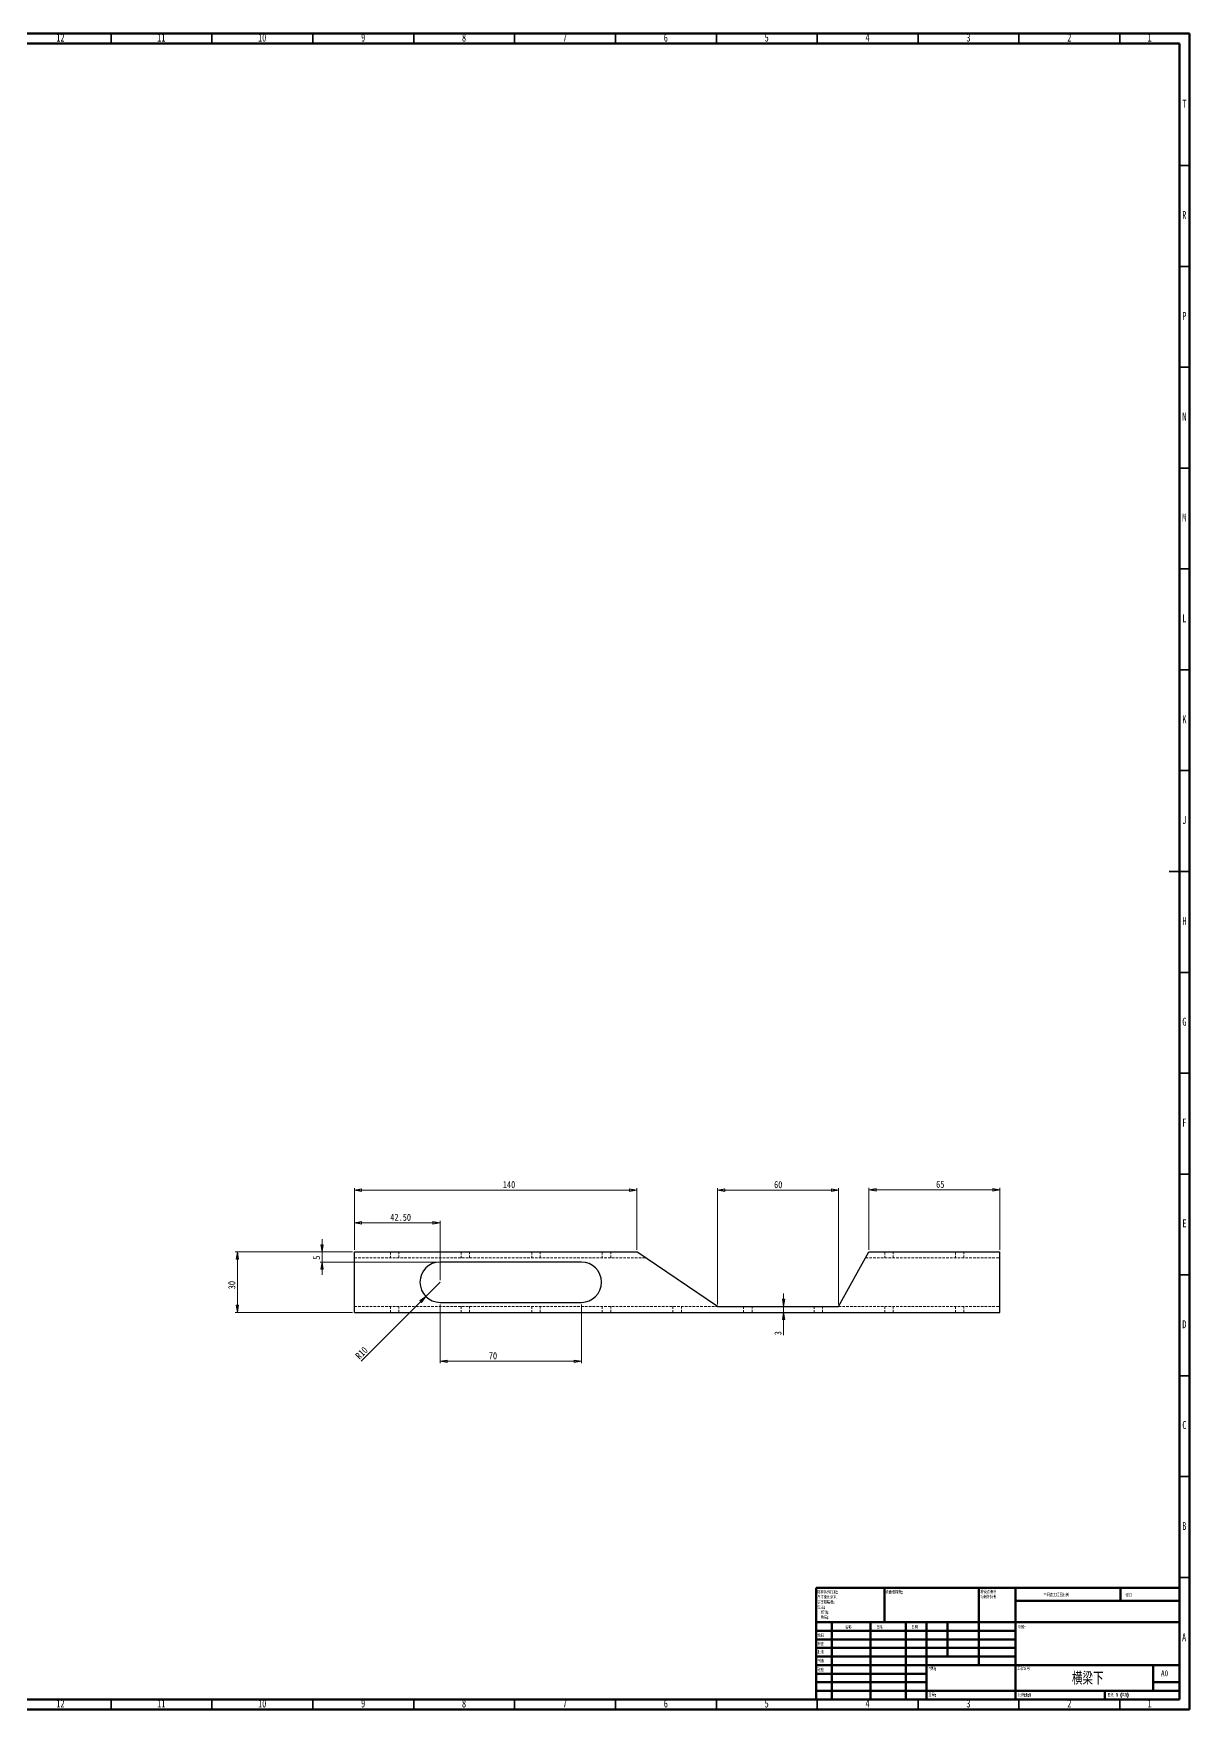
# Model space of a CAD drawing. Header units: millimetres. Extents: x 15 to 1184, y 5 to 836.
# Drawn here: x 611 to 1184, y 5 to 836 of the extents above; entities that cross this region are included whole.
import ezdxf

# ---------------------------------------------------------------- set-up
doc = ezdxf.new("R2010")
doc.units = ezdxf.units.MM
doc.linetypes.add('HIDDEN', pattern=[1.905, 1.27, -0.635])
doc.styles.add('SLDTEXTSTYLE0', font='TXT', dxfattribs={"width": 0.75})
doc.styles.add('SLDTEXTSTYLE1', font='TXT', dxfattribs={"width": 0.75, "bigfont": 'bigfont'})
doc.styles.add('SLDTEXTSTYLE2', font='TXT', dxfattribs={"width": 0.694444, "bigfont": 'bigfont'})
doc.dimstyles.new('SLDDIMSTYLE0', dxfattribs={"dimtxt": 3.5, "dimasz": 3.556, "dimexe": 0, "dimexo": 0.0625, "dimgap": 0.875, "dimtad": 1, "dimrnd": 1e-09, "dimzin": 12, "dimdsep": 46, "dimtxsty": 'SLDTEXTSTYLE0', "dimblk1": 'CLOSED', "dimblk2": 'CLOSED', "dimsah": 1, "dimcen": 0.09, "dimadec": 0, "dimazin": 3, "dimtfac": 1, "dimtofl": 0, "dimtmove": 0, "dimatfit": 3, "dimldrblk": 'CLOSED', "dimfxl": 1, "dimfrac": 2, "dimtolj": 1, "dimtzin": 12, "dimarcsym": 0})
doc.dimstyles.new('SLDDIMSTYLE1', dxfattribs={"dimtxt": 3.5, "dimasz": 3.556, "dimexe": 0, "dimexo": 0.0625, "dimgap": 0.875, "dimtad": 1, "dimrnd": 1e-09, "dimzin": 12, "dimdsep": 46, "dimtxsty": 'SLDTEXTSTYLE0', "dimblk1": 'CLOSED', "dimblk2": 'CLOSED', "dimsah": 1, "dimcen": 0.09, "dimadec": 0, "dimazin": 3, "dimtfac": 1, "dimtmove": 0, "dimatfit": 0, "dimldrblk": 'CLOSED', "dimfxl": 1, "dimfrac": 2, "dimtolj": 1, "dimtzin": 12, "dimarcsym": 0})
doc.dimstyles.new('SLDDIMSTYLE2', dxfattribs={"dimtxt": 3.5, "dimasz": 3.556, "dimexe": 0, "dimexo": 0.0625, "dimgap": 0.875, "dimtad": 1, "dimrnd": 1e-09, "dimzin": 12, "dimdsep": 46, "dimtxsty": 'SLDTEXTSTYLE0', "dimblk1": 'CLOSED', "dimblk2": 'CLOSED', "dimsah": 1, "dimcen": 0, "dimadec": 0, "dimazin": 3, "dimtfac": 1, "dimtofl": 0, "dimtmove": 0, "dimatfit": 3, "dimldrblk": 'CLOSED', "dimfxl": 1, "dimfrac": 2, "dimtolj": 1, "dimtzin": 12, "dimarcsym": 0})
doc.dimstyles.new('SLDDIMSTYLE3', dxfattribs={"dimtxt": 3.5, "dimasz": 3.556, "dimexe": 0, "dimexo": 0.0625, "dimgap": 0.875, "dimtad": 1, "dimrnd": 1e-09, "dimzin": 4, "dimdsep": 46, "dimtxsty": 'SLDTEXTSTYLE0', "dimblk1": 'CLOSED', "dimblk2": 'CLOSED', "dimsah": 1, "dimcen": 0.09, "dimadec": 0, "dimazin": 1, "dimtfac": 1, "dimtofl": 0, "dimtmove": 0, "dimatfit": 3, "dimldrblk": 'CLOSED', "dimfxl": 1, "dimfrac": 2, "dimtolj": 1, "dimtzin": 12, "dimarcsym": 0})

# ---------------------------------------------------------------- blocks, each defined once
blk = doc.blocks.new('SW_NOTE_0')
at = {"color": 0, "linetype": 'Continuous', "lineweight": 0, "char_height": 1.5, "attachment_point": 1, "style": 'SLDTEXTSTYLE1'}
for s, insert in [('\\M+18F9C\\M+194F1另\\M+18A4F\\M+18E77\\M+192E8:', (0, 1.93)), ('\\M+1955C\\M+196CA\\M+19165糙\\M+19378:', (0, -3.07)), ('\\M+18EDA\\M+190A1\\M+18E67\\M+19770\\M+19F7C\\M+195C4', (0, -0.57)), ('\\M+18CF6\\M+18DB7:', (0, -5.57)), ('线\\M+190AB:', (1.69, -8.07)), ('\\M+18A70\\M+19378:', (1.69, -10.57))]:
    blk.add_mtext(s, dxfattribs=dict(at, insert=insert))
blk = doc.blocks.new('SW_NOTE_1')
at = {"color": 0, "linetype": 'Continuous', "lineweight": 0, "char_height": 1.5, "attachment_point": 1, "style": 'SLDTEXTSTYLE1'}
for s, insert in [('\\M+18FAB锐边\\M+190B4\\M+18F9C', (0, 1.93)), ('\\M+196D1\\M+18E68\\M+19BF3\\M+190DC\\M+19266', (0, -0.57))]:
    blk.add_mtext(s, dxfattribs=dict(at, insert=insert))
blk = doc.blocks.new('_Closed')
at = {"color": 0, "linetype": 'ByBlock', "lineweight": -2}
for p, q in [((-1, 0.166667), (0, 0)), ((-1, 0.166667), (-1, -0.166667)), ((0, 0), (-1, -0.166667)), ((0, 0), (-1, 0))]:
    blk.add_line(p, q, dxfattribs=at)
blk = doc.blocks.new('_D_18')
at = {"color": 7, "linetype": 'Continuous', "lineweight": 18}
for p, q in [((769.09, 231.87), (711.09, 231.87)), ((712.09, 201.87), (712.09, 231.87)), ((769.09, 201.87), (711.09, 201.87))]:
    blk.add_line(p, q, dxfattribs=at)
at = {"color": 7, "linetype": 'Continuous', "lineweight": 18, "xscale": 3.556, "yscale": 3.556}
for p, rotation in [((712.09, 231.87, -15), 90), ((712.09, 201.87, -15), 270)]:
    blk.add_blockref('_Closed', p, dxfattribs=dict(at, rotation=rotation))
at = {"color": 7, "linetype": 'Continuous', "lineweight": 18, "insert": (707.58, 213.37), "char_height": 3.5, "attachment_point": 1, "rotation": 90, "style": 'SLDTEXTSTYLE0'}
blk.add_mtext('30', dxfattribs=at)
blk = doc.blocks.new('_D_19')
at = {"color": 7, "linetype": 'Continuous', "lineweight": 18}
for p, q in [((770.09, 232.87), (770.09, 263.5)), ((770.09, 262.5), (910.09, 262.5)), ((910.09, 232.87), (910.09, 263.5))]:
    blk.add_line(p, q, dxfattribs=at)
at = {"color": 7, "linetype": 'Continuous', "lineweight": 18, "xscale": 3.556, "yscale": 3.556, "rotation": 180}
blk.add_blockref('_Closed', (770.09, 262.5, -15), dxfattribs=at)
at = {"color": 7, "linetype": 'Continuous', "lineweight": 18, "xscale": 3.556, "yscale": 3.556}
blk.add_blockref('_Closed', (910.09, 262.5, -15), dxfattribs=at)
at = {"color": 7, "linetype": 'Continuous', "lineweight": 18, "insert": (843.67, 267.01), "char_height": 3.5, "attachment_point": 1, "style": 'SLDTEXTSTYLE0'}
blk.add_mtext('140', dxfattribs=at)
blk = doc.blocks.new('_D_20')
at = {"color": 7, "linetype": 'Continuous', "lineweight": 18}
for p, q in [((950.09, 205.87), (950.09, 263.5)), ((950.09, 262.5), (1010.09, 262.5)), ((1010.09, 205.87), (1010.09, 263.5))]:
    blk.add_line(p, q, dxfattribs=at)
at = {"color": 7, "linetype": 'Continuous', "lineweight": 18, "xscale": 3.556, "yscale": 3.556, "rotation": 180}
blk.add_blockref('_Closed', (950.09, 262.5, -15), dxfattribs=at)
at = {"color": 7, "linetype": 'Continuous', "lineweight": 18, "xscale": 3.556, "yscale": 3.556}
blk.add_blockref('_Closed', (1010.09, 262.5, -15), dxfattribs=at)
at = {"color": 7, "linetype": 'Continuous', "lineweight": 18, "insert": (978.13, 267.01), "char_height": 3.5, "attachment_point": 1, "style": 'SLDTEXTSTYLE0'}
blk.add_mtext('60', dxfattribs=at)
blk = doc.blocks.new('_D_21')
at = {"color": 7, "linetype": 'Continuous', "lineweight": 18}
for p, q in [((1025.09, 232.87), (1025.09, 263.65)), ((1025.09, 262.65), (1090.09, 262.65)), ((1090.09, 232.87), (1090.09, 263.65))]:
    blk.add_line(p, q, dxfattribs=at)
at = {"color": 7, "linetype": 'Continuous', "lineweight": 18, "xscale": 3.556, "yscale": 3.556, "rotation": 180}
blk.add_blockref('_Closed', (1025.09, 262.65, -15), dxfattribs=at)
at = {"color": 7, "linetype": 'Continuous', "lineweight": 18, "xscale": 3.556, "yscale": 3.556}
blk.add_blockref('_Closed', (1090.09, 262.65, -15), dxfattribs=at)
at = {"color": 7, "linetype": 'Continuous', "lineweight": 18, "insert": (1058.45, 267.17), "char_height": 3.5, "attachment_point": 1, "style": 'SLDTEXTSTYLE0'}
blk.add_mtext('65', dxfattribs=at)
blk = doc.blocks.new('_D_22')
at = {"color": 7, "linetype": 'Continuous', "lineweight": 18}
for p, q in [((982.81, 204.87), (982.81, 211.22)), ((982.81, 204.87), (982.81, 201.87)), ((982.81, 201.87), (982.81, 190.57))]:
    blk.add_line(p, q, dxfattribs=at)
at = {"color": 7, "linetype": 'Continuous', "lineweight": 18, "xscale": 3.556, "yscale": 3.556}
for p, rotation in [((982.81, 204.87, -15), 270), ((982.81, 201.87, -15), 90)]:
    blk.add_blockref('_Closed', p, dxfattribs=dict(at, rotation=rotation))
at = {"color": 7, "linetype": 'Continuous', "lineweight": 18, "insert": (978.3, 190.57), "char_height": 3.5, "attachment_point": 1, "rotation": 90, "style": 'SLDTEXTSTYLE0'}
blk.add_mtext('3', dxfattribs=at)
blk = doc.blocks.new('_D_23')
at = {"color": 7, "linetype": 'Continuous', "lineweight": 18}
for q in [(812.59, 216.87), (773.41, 177.68)]:
    blk.add_line((805.52, 209.8), q, dxfattribs=at)
at = {"color": 7, "linetype": 'Continuous', "lineweight": 18, "xscale": 3.556, "yscale": 3.556, "rotation": 45}
blk.add_blockref('_Closed', (805.52, 209.8, -15), dxfattribs=at)
at = {"color": 7, "linetype": 'Continuous', "lineweight": 18, "insert": (770.22, 180.87), "char_height": 3.5, "attachment_point": 1, "rotation": 45, "style": 'SLDTEXTSTYLE0'}
blk.add_mtext('R10', dxfattribs=at)
blk = doc.blocks.new('_D_24')
at = {"color": 7, "linetype": 'Continuous', "lineweight": 18}
for p, q in [((812.59, 205.87), (812.59, 176.64)), ((882.59, 205.87), (882.59, 176.64)), ((812.59, 177.64), (882.59, 177.64))]:
    blk.add_line(p, q, dxfattribs=at)
at = {"color": 7, "linetype": 'Continuous', "lineweight": 18, "xscale": 3.556, "yscale": 3.556, "rotation": 180}
blk.add_blockref('_Closed', (812.59, 177.64, -15), dxfattribs=at)
at = {"color": 7, "linetype": 'Continuous', "lineweight": 18, "xscale": 3.556, "yscale": 3.556}
blk.add_blockref('_Closed', (882.59, 177.64, -15), dxfattribs=at)
at = {"color": 7, "linetype": 'Continuous', "lineweight": 18, "insert": (836.73, 182.15), "char_height": 3.5, "attachment_point": 1, "style": 'SLDTEXTSTYLE0'}
blk.add_mtext('70', dxfattribs=at)
blk = doc.blocks.new('_D_25')
at = {"color": 7, "linetype": 'Continuous', "lineweight": 18}
for p, q in [((754.09, 231.87), (754.09, 238.22)), ((769.09, 231.87), (753.09, 231.87)), ((811.59, 226.87), (753.09, 226.87)), ((754.09, 226.87), (754.09, 231.87)), ((754.09, 226.87), (754.09, 220.52))]:
    blk.add_line(p, q, dxfattribs=at)
at = {"color": 7, "linetype": 'Continuous', "lineweight": 18, "xscale": 3.556, "yscale": 3.556}
for p, rotation in [((754.09, 231.87, -15), 270), ((754.09, 226.87, -15), 90)]:
    blk.add_blockref('_Closed', p, dxfattribs=dict(at, rotation=rotation))
at = {"color": 7, "linetype": 'Continuous', "lineweight": 18, "insert": (749.58, 227.99), "char_height": 3.5, "attachment_point": 1, "rotation": 90, "style": 'SLDTEXTSTYLE0'}
blk.add_mtext('5', dxfattribs=at)
blk = doc.blocks.new('_D_26')
at = {"color": 7, "linetype": 'Continuous', "lineweight": 18}
for p, q in [((770.09, 232.87), (770.09, 247.31)), ((812.59, 246.31), (770.09, 246.31)), ((812.59, 217.87), (812.59, 247.31))]:
    blk.add_line(p, q, dxfattribs=at)
at = {"color": 7, "linetype": 'Continuous', "lineweight": 18, "xscale": 3.556, "yscale": 3.556, "rotation": 180}
blk.add_blockref('_Closed', (770.09, 246.31, -15), dxfattribs=at)
at = {"color": 7, "linetype": 'Continuous', "lineweight": 18, "xscale": 3.556, "yscale": 3.556}
blk.add_blockref('_Closed', (812.59, 246.31, -15), dxfattribs=at)
at = {"color": 7, "linetype": 'Continuous', "lineweight": 18, "insert": (787.91, 250.82), "char_height": 3.5, "attachment_point": 1, "style": 'SLDTEXTSTYLE0'}
blk.add_mtext('42.50', dxfattribs=at)

msp = doc.modelspace()

# ---------------------------------------------------------------- linework, layer by layer
at = {"color": 7, "linetype": 'Continuous', "lineweight": 70}
for p, q in [((15, 836), (1184, 836)), ((20, 831), (1179, 831)), ((1179, 831), (1179, 10)), ((1184, 836), (1184, 5)), ((1179, 10), (20, 10)), ((1184, 5), (15, 5))]:
    msp.add_line(p, q, dxfattribs=at)
at = {"color": 7, "linetype": 'Continuous', "lineweight": 35}
for p, q in [((649.5, 831), (649.5, 836)), ((699.5, 831), (699.5, 836)), ((749.5, 831), (749.5, 836)), ((799.5, 831), (799.5, 836)), ((849.5, 831), (849.5, 836)), ((899.5, 831), (899.5, 836)), ((949.5, 831), (949.5, 836)), ((999.5, 831), (999.5, 836)), ((1049.5, 831), (1049.5, 836)), ((1099.5, 831), (1099.5, 836)), ((1149.5, 831), (1149.5, 836)), ((1179, 770.5), (1184, 770.5)), ((1179, 720.5), (1184, 720.5)), ((1179, 670.5), (1184, 670.5)), ((1179, 620.5), (1184, 620.5)), ((1179, 570.5), (1184, 570.5)), ((1179, 520.5), (1184, 520.5)), ((1179, 470.5), (1184, 470.5)), ((1184, 420.5), (1174, 420.5)), ((1179, 420.5), (1184, 420.5)), ((1179, 370.5), (1184, 370.5)), ((1179, 320.5), (1184, 320.5)), ((1179, 270.5), (1184, 270.5)), ((1179, 220.5), (1184, 220.5)), ((1179, 170.5), (1184, 170.5)), ((1179, 120.5), (1184, 120.5)), ((1179, 70.5), (1184, 70.5)), ((649.5, 10), (649.5, 5)), ((699.5, 10), (699.5, 5)), ((749.5, 10), (749.5, 5)), ((799.5, 10), (799.5, 5)), ((849.5, 10), (849.5, 5)), ((899.5, 10), (899.5, 5)), ((949.5, 10), (949.5, 5)), ((999.5, 10), (999.5, 5)), ((1049.5, 10), (1049.5, 5)), ((1099.5, 10), (1099.5, 5)), ((1149.5, 10), (1149.5, 5))]:
    msp.add_line(p, q, dxfattribs=at)
at = {"color": 7, "linetype": 'Continuous', "lineweight": 25}
for p, q in [((770.092, 201.868), (770.092, 231.868)), ((770.092, 231.868), (910.092, 231.868)), ((882.592, 226.868), (812.592, 226.868)), ((950.092, 204.868), (910.092, 231.868)), ((1010.092, 204.868), (1025.092, 231.868)), ((1025.092, 231.868), (1090.092, 231.868)), ((1090.092, 201.868), (1090.092, 231.868)), ((770.092, 201.868), (1090.092, 201.868)), ((812.592, 206.868), (882.592, 206.868)), ((950.092, 204.868), (1010.092, 204.868))]:
    msp.add_line(p, q, dxfattribs=at)
at = {"color": 7, "linetype": 'HIDDEN', "lineweight": 18}
for p, q in [((770.092, 228.868), (914.537, 228.868)), ((787.992, 231.868), (787.992, 228.868)), ((792.192, 228.868), (792.192, 231.868)), ((822.992, 231.868), (822.992, 228.868)), ((827.192, 228.868), (827.192, 231.868)), ((857.992, 231.868), (857.992, 228.868)), ((862.192, 228.868), (862.192, 231.868)), ((892.992, 231.868), (892.992, 228.868)), ((897.192, 228.868), (897.192, 231.868)), ((1023.426, 228.868), (1090.092, 228.868)), ((1032.992, 231.868), (1032.992, 228.868)), ((1037.192, 228.868), (1037.192, 231.868)), ((1067.992, 231.868), (1067.992, 228.868)), ((1072.192, 228.868), (1072.192, 231.868)), ((770.092, 204.868), (950.092, 204.868)), ((787.992, 204.868), (787.992, 201.868)), ((792.192, 201.868), (792.192, 204.868)), ((822.992, 204.868), (822.992, 201.868)), ((827.192, 201.868), (827.192, 204.868)), ((857.992, 204.868), (857.992, 201.868)), ((862.192, 201.868), (862.192, 204.868)), ((892.992, 204.868), (892.992, 201.868)), ((897.192, 201.868), (897.192, 204.868)), ((927.992, 204.868), (927.992, 201.868)), ((932.192, 201.868), (932.192, 204.868)), ((962.992, 204.868), (962.992, 201.868)), ((967.192, 201.868), (967.192, 204.868)), ((997.992, 204.868), (997.992, 201.868)), ((1002.192, 201.868), (1002.192, 204.868)), ((1010.092, 204.868), (1090.092, 204.868)), ((1032.992, 204.868), (1032.992, 201.868)), ((1037.192, 201.868), (1037.192, 204.868)), ((1067.992, 204.868), (1067.992, 201.868)), ((1072.192, 201.868), (1072.192, 204.868))]:
    msp.add_line(p, q, dxfattribs=at)
at = {"color": 7, "linetype": 'Continuous', "lineweight": 50}
for p, q in [((999, 65.25), (1179, 65.25)), ((999, 65.25), (999, 10)), ((1032.8, 48.25), (1032.8, 65.25)), ((1079.6, 65.25), (1079.6, 27)), ((1097.8, 65.25), (1097.8, 10)), ((1179, 58.875), (1097.8, 58.875)), ((1149.8, 58.875), (1149.8, 65.25)), ((1179, 48.25), (999, 48.25)), ((1097.8, 44), (999, 44)), ((1006.8, 48.25), (1006.8, 10)), ((1025.991, 48.25), (1025.991, 10)), ((1043.399, 48.25), (1043.399, 10)), ((1053.6, 10), (1053.6, 48.25)), ((1064, 31.25), (1064, 48.25)), ((1097.8, 39.75), (999, 39.75)), ((1097.8, 35.5), (999, 35.5)), ((1097.8, 31.25), (999, 31.25)), ((1053.6, 27), (999, 27)), ((1053.6, 27), (1179, 27)), ((1166, 14.25), (1166, 27)), ((1053.6, 22.75), (999, 22.75)), ((1053.6, 18.5), (999, 18.5)), ((1179, 18.5), (1166, 18.5)), ((999, 14.25), (1179, 14.25)), ((1142, 10), (1142, 14.25))]:
    msp.add_line(p, q, dxfattribs=at)
at = {"color": 7, "linetype": 'Continuous', "lineweight": 25}
for centre, start, end in [((812.592, 216.868), 90, 270), ((882.592, 216.868), 270, 90)]:
    msp.add_arc(centre, 10, start, end, dxfattribs=at)

# ---------------------------------------------------------------- block references
at = {"color": 7, "linetype": 'Continuous', "lineweight": 0}
for name, p in [('SW_NOTE_0', (999.594, 61.987)), ('SW_NOTE_1', (1080.309, 62.069))]:
    msp.add_blockref(name, p, dxfattribs=at)

# ---------------------------------------------------------------- texts
for s, insert, char_height, attachment_point, style in [('12', (624.42, 835.968), 3.9688, 2, 'SLDTEXTSTYLE0'), ('11', (674.42, 835.968), 3.9688, 2, 'SLDTEXTSTYLE0'), ('10', (724.42, 835.968), 3.9688, 2, 'SLDTEXTSTYLE0'), ('9', (774.46, 835.968), 3.969, 2, 'SLDTEXTSTYLE0'), ('8', (824.46, 835.968), 3.969, 2, 'SLDTEXTSTYLE0'), ('7', (874.46, 835.968), 3.969, 2, 'SLDTEXTSTYLE0'), ('6', (924.46, 835.968), 3.969, 2, 'SLDTEXTSTYLE0'), ('5', (974.46, 835.968), 3.969, 2, 'SLDTEXTSTYLE0'), ('4', (1024.46, 835.968), 3.969, 2, 'SLDTEXTSTYLE0'), ('3', (1074.46, 835.968), 3.969, 2, 'SLDTEXTSTYLE0'), ('2', (1124.46, 835.968), 3.969, 2, 'SLDTEXTSTYLE0'), ('1', (1164.21, 835.968), 3.969, 2, 'SLDTEXTSTYLE0'), ('T', (1181.488, 803.218), 3.969, 2, 'SLDTEXTSTYLE0'), ('R', (1181.444, 748.024), 3.969, 2, 'SLDTEXTSTYLE0'), ('P', (1181.485, 697.968), 3.969, 2, 'SLDTEXTSTYLE0'), ('N', (1181.464, 648.024), 3.969, 2, 'SLDTEXTSTYLE0'), ('M', (1181.362, 597.968), 3.969, 2, 'SLDTEXTSTYLE0'), ('L', (1181.455, 548.024), 3.969, 2, 'SLDTEXTSTYLE0'), ('K', (1181.489, 497.968), 3.969, 2, 'SLDTEXTSTYLE0'), ('J', (1181.465, 448.024), 3.969, 2, 'SLDTEXTSTYLE0'), ('H', (1181.49, 397.968), 3.969, 2, 'SLDTEXTSTYLE0'), ('G', (1181.487, 348.024), 3.969, 2, 'SLDTEXTSTYLE0'), ('F', (1181.458, 297.968), 3.969, 2, 'SLDTEXTSTYLE0'), ('E', (1181.508, 248.024), 3.969, 2, 'SLDTEXTSTYLE0'), ('D', (1181.453, 197.968), 3.969, 2, 'SLDTEXTSTYLE0'), ('C', (1181.459, 148.024), 3.969, 2, 'SLDTEXTSTYLE0'), ('B', (1181.471, 97.968), 3.969, 2, 'SLDTEXTSTYLE0'), ('\\M+1955C\\M+196CA\\M+19165糙\\M+19378:', (1033.371, 63.919), 1.5, 1, 'SLDTEXTSTYLE1'), ('\\M+19573调\\M+190AE\\M+18D48\\M+192F6图\\M+194E4\\M+197E1', (1111.615, 62.533), 1.5, 1, 'SLDTEXTSTYLE1'), ('\\M+18F43订', (1152.328, 62.335), 1.5, 1, 'SLDTEXTSTYLE1'), ('绘\\M+190A7', (999.685, 42.43), 1.5, 1, 'SLDTEXTSTYLE1'), ('\\M+196BC\\M+18FCC', (1013.322, 46.501), 1.5, 1, 'SLDTEXTSTYLE1'), ('签\\M+196BC', (1029.034, 46.562), 1.5, 1, 'SLDTEXTSTYLE1'), ('\\M+193FA\\M+18AFA', (1046.215, 46.576), 1.5, 1, 'SLDTEXTSTYLE1'), ('标题:', (1098.956, 46.576), 1.5, 1, 'SLDTEXTSTYLE1'), ('A', (1181.34, 42.718), 3.969, 2, 'SLDTEXTSTYLE0'), ('\\M+194E1\\M+18F79', (999.622, 34.177), 1.5, 1, 'SLDTEXTSTYLE1'), ('检查', (999.624, 38.154), 1.5, 1, 'SLDTEXTSTYLE1'), ('验检', (999.677, 25.35), 1.5, 1, 'SLDTEXTSTYLE1'), ('\\M+190A7\\M+191A2', (999.682, 29.734), 1.5, 1, 'SLDTEXTSTYLE1'), ('\\M+18DDE\\M+197BF:', (1054.646, 25.986), 1.5, 1, 'SLDTEXTSTYLE1'), ('\\M+18D48\\M+192F6图\\M+18D86', (1098.629, 25.986), 1.5, 1, 'SLDTEXTSTYLE1'), ('\\M+189A1\\M+197C0\\M+189BA', (1133.586, 23.607), 6.35, 2, 'SLDTEXTSTYLE1'), ('A0', (1169.871, 24.406), 2.9104, 1, 'SLDTEXTSTYLE0'), ('12', (624.42, 9.968), 3.9688, 2, 'SLDTEXTSTYLE0'), ('11', (674.42, 9.968), 3.9688, 2, 'SLDTEXTSTYLE0'), ('10', (724.42, 9.968), 3.9688, 2, 'SLDTEXTSTYLE0'), ('9', (774.46, 9.968), 3.969, 2, 'SLDTEXTSTYLE0'), ('8', (824.46, 9.968), 3.969, 2, 'SLDTEXTSTYLE0'), ('7', (874.46, 9.968), 3.969, 2, 'SLDTEXTSTYLE0'), ('6', (924.46, 9.968), 3.969, 2, 'SLDTEXTSTYLE0'), ('5', (974.46, 9.968), 3.969, 2, 'SLDTEXTSTYLE0'), ('4', (1024.46, 9.968), 3.969, 2, 'SLDTEXTSTYLE0'), ('\\M+18F64\\M+197CA:', (1054.618, 12.949), 1.4986, 1, 'SLDTEXTSTYLE1'), ('3', (1074.46, 9.968), 3.969, 2, 'SLDTEXTSTYLE0'), ('\\M+194E4\\M+197E1:1:1', (1099.074, 12.9), 1.5, 1, 'SLDTEXTSTYLE1'), ('2', (1124.46, 9.968), 3.969, 2, 'SLDTEXTSTYLE0'), ('图纸 1 (\\M+18BA41)', (1143.478, 12.9), 1.5, 1, 'SLDTEXTSTYLE2'), ('1', (1164.21, 9.968), 3.969, 2, 'SLDTEXTSTYLE0')]:
    msp.add_mtext(s, dxfattribs=dict(at, insert=insert, char_height=char_height, attachment_point=attachment_point, style=style))

# ---------------------------------------------------------------- dimensions: what is measured, and where the dimension line sits
at = {"color": 7, "linetype": 'Continuous', "lineweight": 18}
for base, p1, p2, dimstyle, picture, middle in [((910.092, 262.501), (770.092, 231.868), (910.092, 231.868), 'SLDDIMSTYLE0', '_D_19', (847.547, 262.501)), ((1010.092, 262.501), (950.092, 204.868), (1010.092, 204.868), 'SLDDIMSTYLE0', '_D_20', (980.721, 262.501)), ((1090.092, 262.655), (1025.092, 231.868), (1090.092, 231.868), 'SLDDIMSTYLE0', '_D_21', (1061.036, 262.655)), ((770.092, 246.309), (812.592, 216.868), (770.092, 231.868), 'SLDDIMSTYLE3', '_D_26', (793.724, 246.309)), ((882.592, 177.639), (812.592, 206.868), (882.592, 206.868), 'SLDDIMSTYLE0', '_D_24', (839.312, 177.639))]:
    dim = msp.add_linear_dim(base=base, p1=p1, p2=p2, dimstyle=dimstyle, dxfattribs=at)
    dim.commit()
    dim.dimension.update_dxf_attribs({"geometry": picture, "text_midpoint": middle, "dimtype": 160})
for base, p1, p2, dimstyle, picture, middle in [((754.092, 231.868), (812.592, 226.868), (770.092, 231.868), 'SLDDIMSTYLE1', '_D_25', (754.092, 229.286)), ((712.092, 231.868), (770.092, 201.868), (770.092, 231.868), 'SLDDIMSTYLE0', '_D_18', (712.092, 215.956)), ((982.814, 201.868), (1010.092, 204.868), (1090.092, 201.868), 'SLDDIMSTYLE1', '_D_22', (982.814, 191.868))]:
    dim = msp.add_linear_dim(base=base, p1=p1, p2=p2, angle=90, dimstyle=dimstyle, dxfattribs=at)
    dim.commit()
    dim.dimension.update_dxf_attribs({"geometry": picture, "text_midpoint": middle, "dimtype": 160})
dim = msp.add_radius_dim(center=(812.592, 216.868), mpoint=(805.521, 209.797), dimstyle='SLDDIMSTYLE2', dxfattribs=at)
dim.commit()
dim.dimension.update_dxf_attribs({"geometry": '_D_23', "text_midpoint": (776.186, 180.462), "dimtype": 164})

doc.saveas('drawing.dxf')
